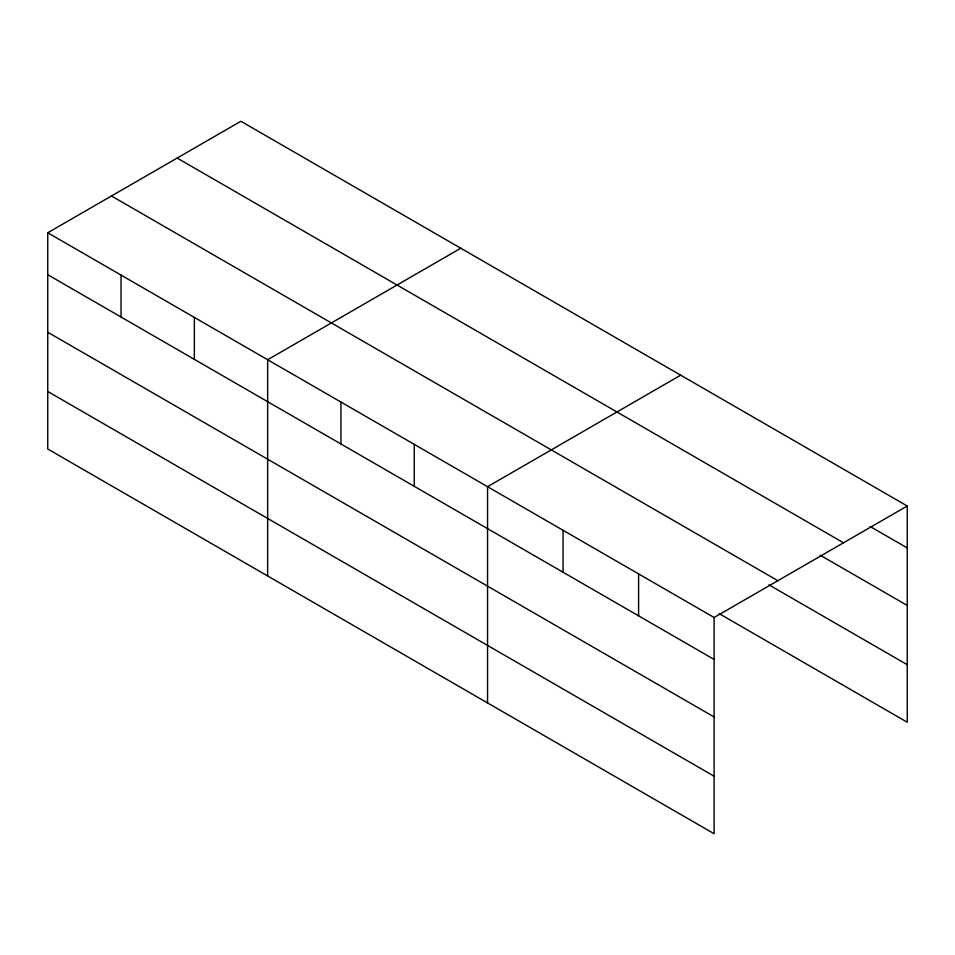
<?xml version="1.0" encoding="UTF-8"?>
<svg xmlns="http://www.w3.org/2000/svg" width="955" height="955" viewBox="0 0 955 955"><rect width="100%" height="100%" fill="white"/><g stroke="black" fill="none" stroke-linecap="round" stroke-linejoin="round"><path stroke-width="1.43" d="M714.113 716.954L714.113 617.503L47.75 232.769L47.75 449.005L714.113 833.727L714.113 716.954L47.75 332.233M719.091 613.588L907.25 722.231L907.25 505.995L240.887 121.273L47.75 232.769M460.788 248.228L267.651 359.737L267.651 575.961M680.688 375.184L487.551 486.692L487.551 702.928M714.113 617.503L907.25 505.995M870.124 526.503L907.25 547.931M177.153 158.064L843.516 542.786M820.214 555.201L907.25 605.446M111.484 195.978L777.848 580.7M769.002 584.89L907.25 664.704M47.75 274.718L714.113 659.439M47.75 391.49L714.113 776.212M638.597 573.895L638.597 615.832M563.068 530.3L563.068 572.236M414.255 444.373L414.255 486.31M340.947 402.055L340.947 443.991M194.354 317.418L194.354 359.355M121.046 275.1L121.046 317.036"/></g></svg>
